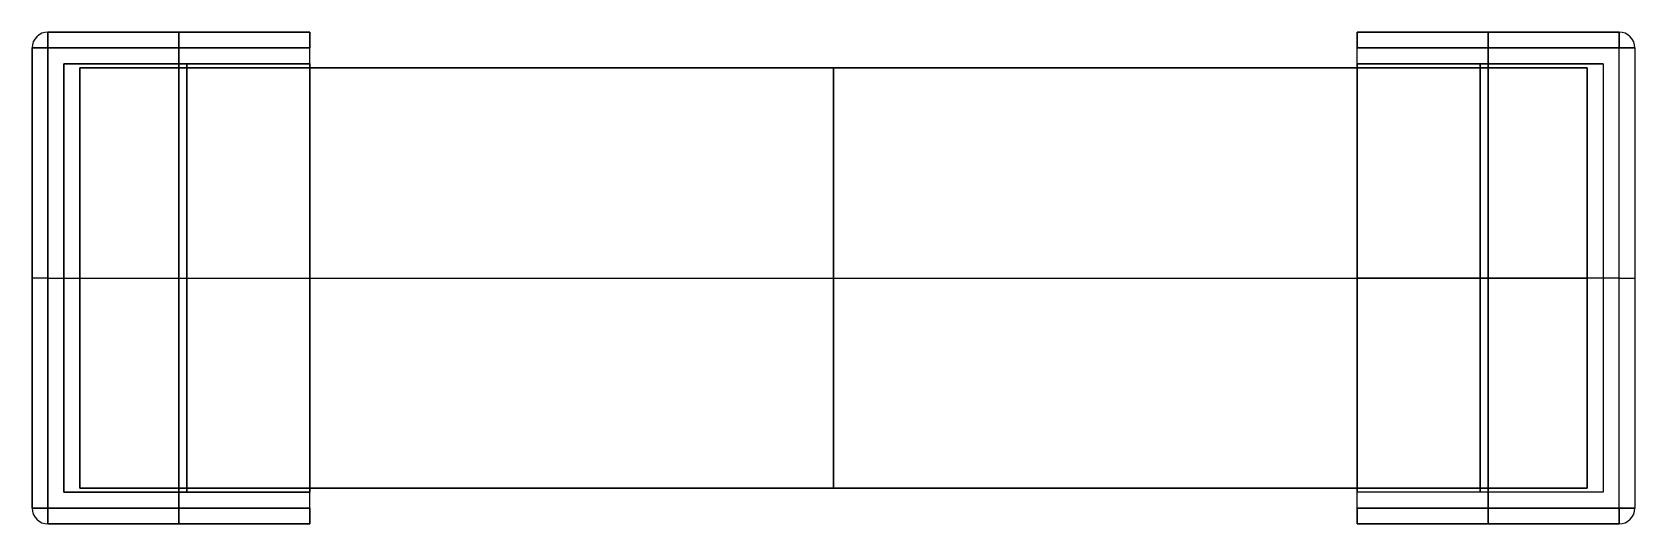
# Model space of a CAD drawing. Extents: x -5.1 to 5.1, y -1.6 to 1.6.
import ezdxf

# ---------------------------------------------------------------- set-up
doc = ezdxf.new("R2010")
doc.units = 0
doc.layers.add('DEFAULT', color=7, linetype='CONTINUOUS')

msp = doc.modelspace()

# ---------------------------------------------------------------- linework, layer by layer
at = {"layer": 'DEFAULT', "color": 253}
for p, q in [((-4.95, 1.45), (-4.95, 1.55)), ((-4.95, 1.55), (-4.95, 1.45)), ((-4.95, 1.55), (-3.3, 1.55)), ((-3.3, 1.55), (-4.95, 1.55)), ((-4.95, 1.55), (-3.3, 1.55)), ((-4.125, 1.55), (-4.125, 1.45)), ((-4.125, 1.45), (-4.125, 1.55)), ((-3.3, 1.55), (-3.3, 1.45)), ((-3.3, 1.45), (-3.3, 1.55)), ((-3.3, 1.35), (-3.3, 1.55)), ((3.3, 1.45), (3.3, 1.55)), ((3.3, 1.55), (4.95, 1.55)), ((3.3, 1.55), (3.3, 1.45)), ((4.95, 1.55), (3.3, 1.55)), ((3.3, 1.35), (3.3, 1.55)), ((4.95, 1.55), (3.3, 1.55)), ((4.125, 1.55), (4.125, 1.45)), ((4.125, 1.45), (4.125, 1.55)), ((4.95, 1.55), (4.95, 1.45)), ((4.95, 1.45), (4.95, 1.55)), ((-5.05, 1.45), (-4.95, 1.45)), ((-5.05, 1.45), (-5.05, -1.45)), ((-4.95, 1.45), (-5.05, 1.45)), ((-5.05, -1.45), (-5.05, 1.45)), ((-4.95, 1.45), (-5.05, 1.45)), ((-5.05, 1.45), (-5.05, -1.45)), ((-4.95, -1.45), (-4.95, 1.45)), ((-4.95, 1.45), (-4.95, -1.45)), ((-3.3, 1.45), (-4.95, 1.45)), ((-4.95, 1.45), (-3.3, 1.45)), ((-4.125, 1.45), (-4.125, -1.45)), ((-4.125, -1.45), (-4.125, 1.45)), ((-3.3, -1.45), (-3.3, 1.45)), ((-3.3, -1.45), (-3.3, 1.45)), ((4.95, 1.45), (3.3, 1.45)), ((3.3, 1.45), (4.95, 1.45)), ((3.3, -1.45), (3.3, 1.45)), ((3.3, -1.45), (3.3, 1.45)), ((4.125, 1.45), (4.125, -1.45)), ((4.125, -1.45), (4.125, 1.45)), ((4.95, 1.45), (5.05, 1.45)), ((5.05, 1.45), (4.95, 1.45)), ((4.95, -1.45), (4.95, 1.45)), ((4.95, -1.45), (4.95, 1.45)), ((5.05, 1.45), (4.95, 1.45)), ((5.05, 1.45), (5.05, -1.45)), ((5.05, 1.45), (5.05, -1.45)), ((5.05, 1.45), (5.05, -1.45)), ((-4.85, 1.35), (-3.3, 1.35)), ((-3.3, 1.35), (-4.85, 1.35)), ((-4.85, -1.35), (-4.85, 1.35)), ((-4.85, 1.35), (-4.85, -1.35)), ((-4.85, 1.35), (-3.3, 1.35)), ((-4.85, 1.35), (-4.85, -1.35)), ((4.75, 1.325), (-4.75, 1.325)), ((-4.75, 1.325), (-4.75, -1.325)), ((4.75, 1.325), (-4.75, 1.325)), ((-4.75, 1.325), (-4.75, -1.325)), ((-4.75, 1.325), (4.75, 1.325)), ((-4.75, -1.325), (-4.75, 1.325)), ((-4.075, -1.35), (-4.075, 1.35)), ((-4.075, 1.35), (-4.075, -1.35)), ((-3.3, 1.35), (-3.3, -1.35)), ((-3.3, -1.35), (-3.3, 1.35)), ((0, 1.325), (0, -1.325)), ((0, -1.325), (0, 1.325)), ((3.3, 1.35), (4.85, 1.35)), ((3.3, -1.35), (3.3, 1.35)), ((3.3, 1.35), (4.85, 1.35)), ((3.3, 1.35), (3.3, -1.35)), ((4.85, 1.35), (3.3, 1.35)), ((4.075, 1.35), (4.075, -1.35)), ((4.075, -1.35), (4.075, 1.35)), ((4.75, -1.325), (4.75, 1.325)), ((4.75, -1.325), (4.75, 1.325)), ((4.75, 1.325), (4.75, -1.325)), ((4.85, 1.35), (4.85, -1.35)), ((4.85, 1.35), (4.85, -1.35)), ((4.85, 1.35), (4.85, -1.35)), ((-4.95, 0), (-5.05, 0)), ((-4.95, 0), (-5.05, 0)), ((-4.95, 0), (-3.3, 0)), ((-4.95, 0), (-3.3, 0)), ((-4.85, 0), (-3.3, 0)), ((-4.85, 0), (-3.3, 0)), ((4.85, 0), (3.3, 0)), ((4.85, 0), (3.3, 0)), ((4.95, 0), (3.3, 0)), ((4.95, 0), (3.3, 0)), ((4.95, 0), (5.05, 0)), ((-4.75, 0), (4.75, 0)), ((-4.75, 0), (4.75, 0)), ((4.95, 0), (5.05, 0)), ((-3.3, -1.35), (-4.85, -1.35)), ((-4.85, -1.35), (-3.3, -1.35)), ((-4.85, -1.35), (-3.3, -1.35)), ((-4.75, -1.325), (4.75, -1.325)), ((4.75, -1.325), (-4.75, -1.325)), ((4.75, -1.325), (-4.75, -1.325)), ((-3.3, -1.55), (-3.3, -1.35)), ((4.85, -1.35), (3.3, -1.35)), ((4.85, -1.35), (3.3, -1.35)), ((4.85, -1.35), (3.3, -1.35)), ((3.3, -1.55), (3.3, -1.35)), ((-4.95, -1.45), (-5.05, -1.45)), ((-5.05, -1.45), (-4.95, -1.45)), ((-4.95, -1.55), (-4.95, -1.45)), ((-4.95, -1.45), (-4.95, -1.55)), ((-4.95, -1.45), (-3.3, -1.45)), ((-3.3, -1.45), (-4.95, -1.45)), ((-4.125, -1.45), (-4.125, -1.55)), ((-4.125, -1.55), (-4.125, -1.45)), ((-3.3, -1.45), (-3.3, -1.55)), ((-3.3, -1.55), (-3.3, -1.45)), ((3.3, -1.55), (3.3, -1.45)), ((3.3, -1.45), (4.95, -1.45)), ((3.3, -1.45), (3.3, -1.55)), ((4.95, -1.45), (3.3, -1.45)), ((4.125, -1.45), (4.125, -1.55)), ((4.125, -1.55), (4.125, -1.45)), ((4.95, -1.45), (4.95, -1.55)), ((5.05, -1.45), (4.95, -1.45)), ((4.95, -1.55), (4.95, -1.45)), ((4.95, -1.45), (5.05, -1.45)), ((-3.3, -1.55), (-4.95, -1.55)), ((-4.95, -1.55), (-3.3, -1.55)), ((-4.95, -1.55), (-3.3, -1.55)), ((4.95, -1.55), (3.3, -1.55)), ((3.3, -1.55), (4.95, -1.55)), ((4.95, -1.55), (3.3, -1.55))]:
    msp.add_line(p, q, dxfattribs=at)
for centre, start, end in [((-4.95, 1.45), 90, 180), ((-4.95, 1.45), 90, 180), ((-4.95, 1.45), 90, 180), ((4.95, 1.45), 360, 90), ((4.95, 1.45), 360, 90), ((4.95, 1.45), 0, 90), ((-4.95, -1.45), 180, 270), ((-4.95, -1.45), 180, 270), ((-4.95, -1.45), 180, 270), ((4.95, -1.45), 270, 0), ((4.95, -1.45), 270, 0), ((4.95, -1.45), 270, 0)]:
    msp.add_arc(centre, 0.1, start, end, dxfattribs=at)

doc.saveas('drawing.dxf')
